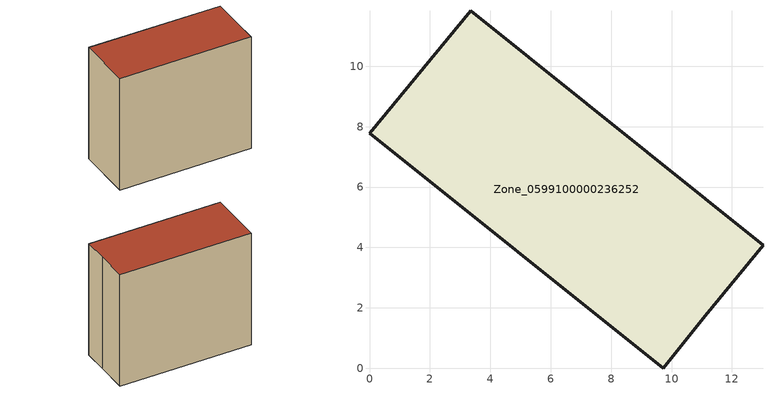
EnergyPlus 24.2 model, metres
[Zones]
Zone_0599100000236252
 floor ground (C_G): 0,7.78 3.35,11.84 13.03,4.07 11.12,1.74 9.73,0 z0
 wall outside (C_F): 3.35,11.84 0,7.78 9.73,0 11.12,1.74 13.03,4.07 3.35,11.84 z0:11.04
 roof outside (C_R): 13.03,4.07 3.35,11.84 0,7.78 9.73,0 11.12,1.74 z11.04
[BUILDING]
Pand.0599100000236252: North Axis=0; Terrain=City; Loads Convergence Tolerance Value=0.04; Temperature Convergence Tolerance Value=0.4; Solar Distribution=FullExterior; Maximum Number of Warmup Days=25; Minimum Number of Warmup Days=1
[Site:Location]
Rotterdam.The.Hague.AP_ZH_NLD Design_Conditions: Latitude=51.96; Longitude=4.45; Time Zone=1; Elevation=-4.5
[SITE:GROUNDTEMPERATURE:BUILDINGSURFACE]
18, 18, 18, 18, 18, 18, 18, 18, 18, 18, 18, 18
[MATERIAL] Thermal Absorptance=0.9; Solar Absorptance=0.7; Visible Absorptance=0.7
Name | Roughness | Thickness | Conductivity | Density | Specific Heat
G.TI.1946 | MediumSmooth | 0.15 | 1 | 540 | 1210
F.TI.1946 | Rough | 0.3 | 0.857143 | 1920 | 840
R.TI.1946 | MediumRough | 0.2 | 0.1 | 1500 | 1000
[CONSTRUCTION]
C_G: G.TI.1946
C_F: F.TI.1946
C_R: R.TI.1946
[ZONE]
Zone_0599100000236252: Type=1; Multiplier=1; Ceiling Height=Autocalculate; Volume=Autocalculate; Floor Area=autocalculate; Part of Total Floor Area=Yes
[ZONEINFILTRATION:DESIGNFLOWRATE]
Infil_Zone_0599100000236252: Zone or ZoneList or Space or SpaceList=Zone_0599100000236252; Schedule=AlwaysOn; Design Flow Rate Calculation Method=Flow/Area; Flow Rate per Floor Area=0.003; Constant Term Coefficient=1; Temperature Term Coefficient=0; Velocity Term Coefficient=0; Velocity Squared Term Coefficient=0
[HVACTEMPLATE:ZONE:IDEALLOADSAIRSYSTEM]
Zone_0599100000236252: Maximum Heating Supply Air Temperature=50; Minimum Cooling Supply Air Temperature=13; Maximum Heating Supply Air Humidity Ratio=0.0156; Minimum Cooling Supply Air Humidity Ratio=0.0077; Heating Limit=NoLimit; Cooling Limit=NoLimit; Dehumidification Control Type=ConstantSensibleHeatRatio; Cooling Sensible Heat Ratio=0.7; Dehumidification Setpoint=60; Humidification Control Type=None; Humidification Setpoint=30; Outdoor Air Method=None; Outdoor Air Flow Rate per Person=0.00944; Outdoor Air Flow Rate per Zone Floor Area=0; Outdoor Air Flow Rate per Zone=0; Demand Controlled Ventilation Type=None; Outdoor Air Economizer Type=NoEconomizer; Heat Recovery Type=None; Sensible Heat Recovery Effectiveness=0.7; Latent Heat Recovery Effectiveness=0.65
[ZONECONTROL:THERMOSTAT]
ThermostatControl_Zone_0599100000236252: Zone or ZoneList=Zone_0599100000236252; Control Type Schedule=DualSetpointControlType; Control 1=Thermostat_Zone_0599100000236252; Temperature Difference Between Cutout And Setpoint=0
[THERMOSTATSETPOINT:DUALSETPOINT]
Thermostat_Zone_0599100000236252: Heating Setpoint Temperature Schedule=HeatingSetpoint_Zone_0599100000236252; Cooling Setpoint Temperature Schedule=CoolingSetpoint_Zone_0599100000236252
[SCHEDULE:COMPACT]
HeatingSetpoint_Zone_0599100000236252: Through: 12/31, For: AllDays, Until: 24:00, 21
CoolingSetpoint_Zone_0599100000236252: Through: 12/31, For: AllDays, Until: 24:00, 24
DualSetpointControlType: Through: 12/31, For: AllDays, Until: 24:00, 4
AlwaysOn: Through: 12/31, For: AllDays, Until: 24:00, 1
